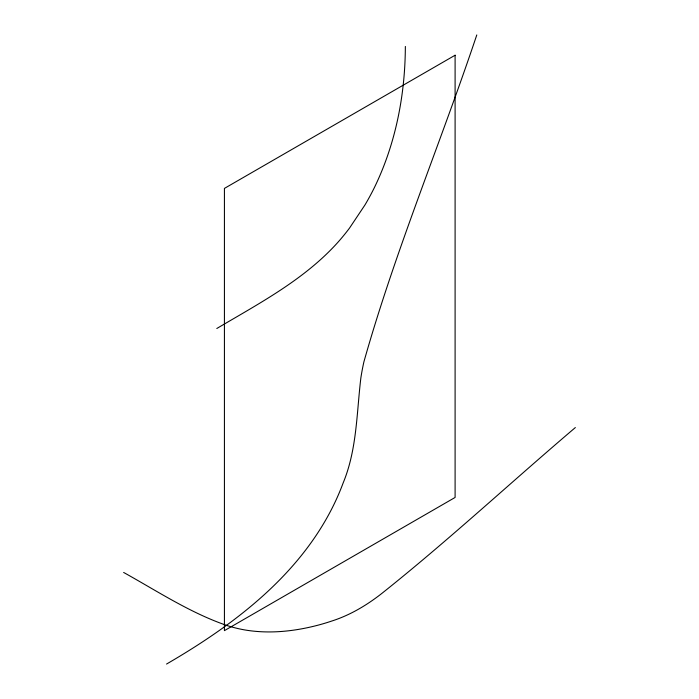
<?xml version="1.0" encoding="UTF-8"?>
<svg xmlns="http://www.w3.org/2000/svg" width="699" height="699" viewBox="0 0 699 699"><rect width="100%" height="100%" fill="white"/><g stroke="black" fill="none" stroke-linecap="round" stroke-linejoin="round"><path stroke-width="1.05" d="M405.35 46.44C405.184 95.247 395.547 144.536 373.939 188.494A147.201 84.99 -60 0 1 364.887 205.078L349.517 228.092A136.724 78.935 -60 0 1 337.626 242.614C304.161 279.731 259.25 303.366 216.795 328.504M476.788 34.95C440.16 144.186 395.197 250.88 363.899 361.846A186.712 107.795 -60 0 0 360.85 378.002C356.621 413.196 356.962 449.527 343.183 482.878A145.558 84.037 -60 0 1 331.387 509.588C296.018 578.169 231.893 626.112 166.545 664.05M575.356 427.552C510.541 482.625 448.155 540.65 381.584 593.626C366.547 605.369 349.902 615.269 331.649 621.079A621.551 358.858 60 0 1 317.661 625.273C294.069 631.424 269.185 634.054 244.999 629.974A224.667 129.708 60 0 1 227.481 625.675C190.486 613.102 157.598 591.31 123.644 572.455M455.101 55.23L224.423 188.407L224.423 630.638L455.101 497.452L455.101 55.23"/></g></svg>
